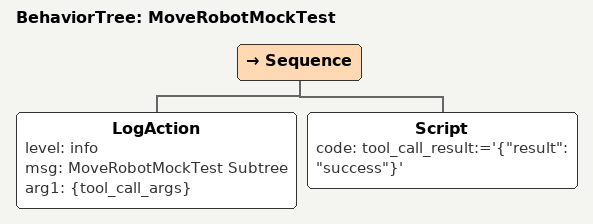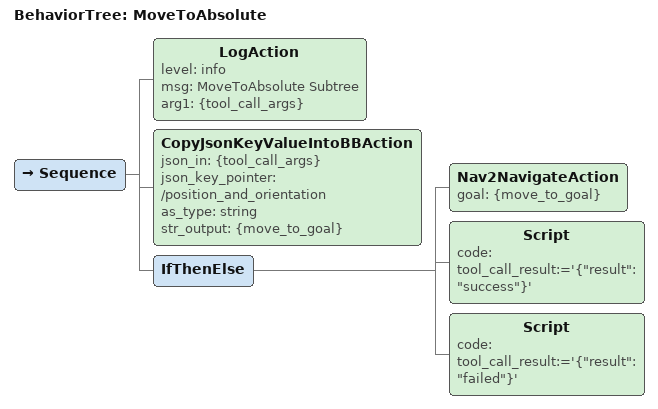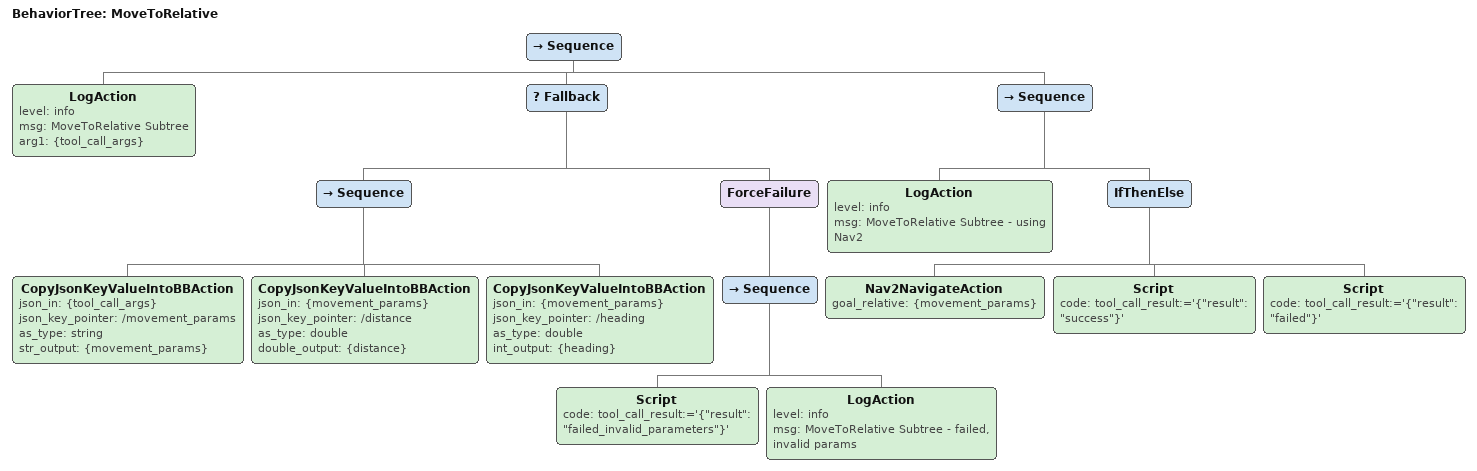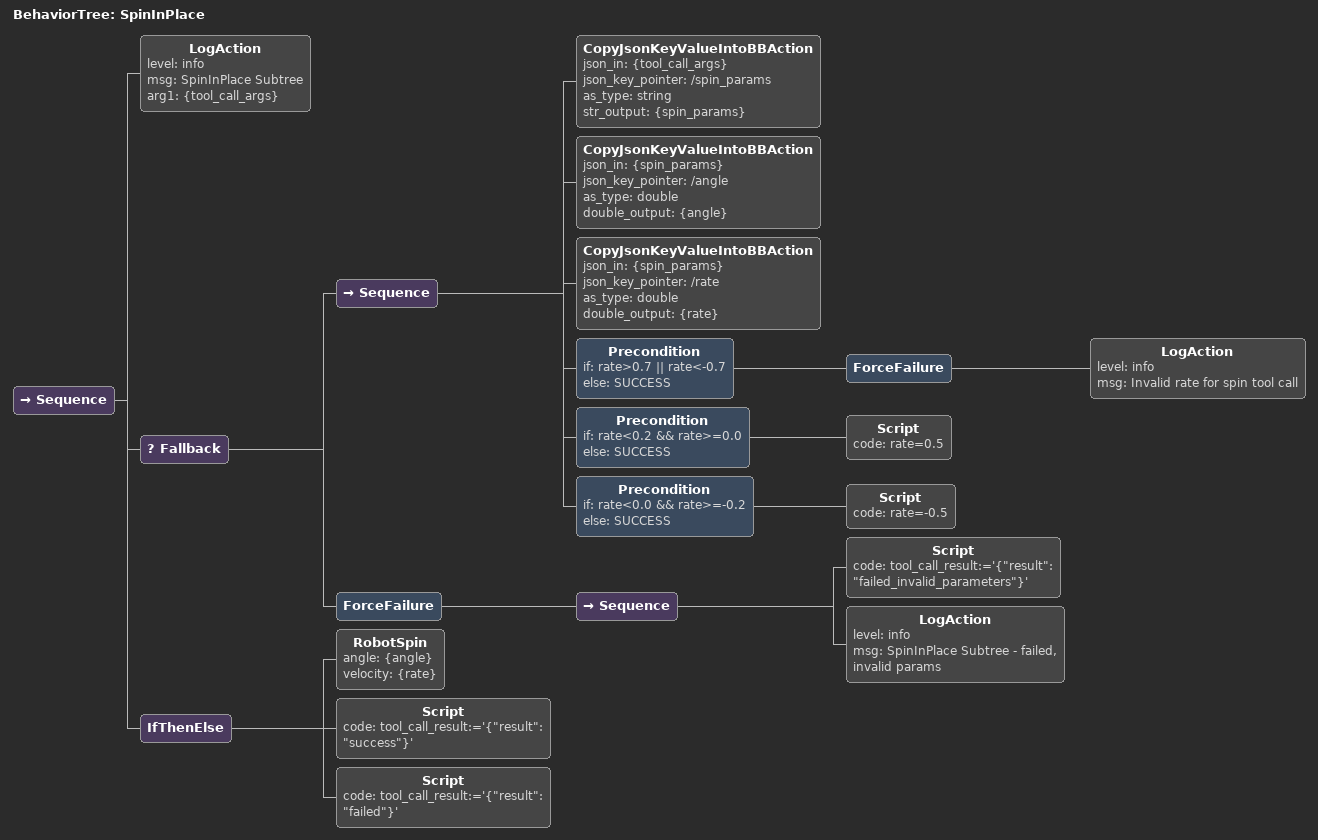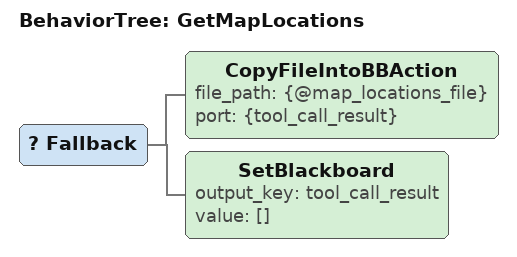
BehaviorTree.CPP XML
<BehaviorTree ID="MoveRobotMockTest">
      <Sequence>
	<LogAction level="info" msg="MoveRobotMockTest Subtree" arg1="{tool_call_args}"/>
	<Script code=" tool_call_result:='{&quot;result&quot;: &quot;success&quot;}'"/>
</Sequence>
  </BehaviorTree>

<BehaviorTree ID="MoveToAbsolute">
      <Sequence>
	<LogAction level="info" msg="MoveToAbsolute Subtree" arg1="{tool_call_args}"/>
	<!-- Parse json containing position and store text in BB /-->
	<CopyJsonKeyValueIntoBBAction json_in="{tool_call_args}" json_key_pointer="/position_and_orientation" as_type="string" str_output="{move_to_goal}"/>
	<IfThenElse>
		<Nav2NavigateAction goal="{move_to_goal}"/>
		<Script code=" tool_call_result:='{&quot;result&quot;: &quot;success&quot;}'"/>
		<Script code=" tool_call_result:='{&quot;result&quot;: &quot;failed&quot;}'"/>
	</IfThenElse>
</Sequence>
  </BehaviorTree>

<BehaviorTree ID="MoveToRelative">
      <Sequence>
	<LogAction level="info" msg="MoveToRelative Subtree" arg1="{tool_call_args}"/>
	<!-- Parse json containing position and store text in BB /-->
	<Fallback>
		<Sequence>
			<CopyJsonKeyValueIntoBBAction json_in="{tool_call_args}" json_key_pointer="/movement_params" as_type="string" str_output="{movement_params}"/>
			<CopyJsonKeyValueIntoBBAction json_in="{movement_params}" json_key_pointer="/distance" as_type="double" double_output="{distance}"/>
			<CopyJsonKeyValueIntoBBAction json_in="{movement_params}" json_key_pointer="/heading" as_type="double" int_output="{heading}"/>
		</Sequence>
		<ForceFailure>
			<Sequence>
				<Script code=" tool_call_result:='{&quot;result&quot;: &quot;failed_invalid_parameters&quot;}'"/>
				<LogAction level="info" msg="MoveToRelative Subtree - failed, invalid params"/>
			</Sequence>
		</ForceFailure>
	</Fallback>
	<!-- Nav to otherwise -->
	<Sequence>
		<LogAction level="info" msg="MoveToRelative Subtree - using Nav2"/>
		<IfThenElse>
			<Nav2NavigateAction goal_relative="{movement_params}"/>
			<Script code=" tool_call_result:='{&quot;result&quot;: &quot;success&quot;}'"/>
			<Script code=" tool_call_result:='{&quot;result&quot;: &quot;failed&quot;}'"/>
		</IfThenElse>
	</Sequence>
</Sequence>
  </BehaviorTree>

<BehaviorTree ID="SpinInPlace">
      <Sequence>
	<LogAction level="info" msg="SpinInPlace Subtree" arg1="{tool_call_args}"/>

	<!-- Parse json containing param and store in BB /-->
	<Fallback>
		<Sequence>
			<CopyJsonKeyValueIntoBBAction json_in="{tool_call_args}" json_key_pointer="/spin_params" as_type="string" str_output="{spin_params}"/>
			<CopyJsonKeyValueIntoBBAction json_in="{spin_params}" json_key_pointer="/angle" as_type="double" double_output="{angle}"/>
			<CopyJsonKeyValueIntoBBAction json_in="{spin_params}" json_key_pointer="/rate" as_type="double" double_output="{rate}"/>
			<Precondition if="rate>0.7 || rate&lt;-0.7" else="SUCCESS">
				<ForceFailure>
					<LogAction level="info" msg="Invalid rate for spin tool call"/>
				</ForceFailure>
			</Precondition>
			<Precondition if="rate&lt;0.2 &amp;&amp; rate>=0.0" else="SUCCESS">
				<Script code="rate=0.5"/>
			</Precondition>
			<Precondition if="rate&lt;0.0 &amp;&amp; rate>=-0.2" else="SUCCESS">
				<Script code="rate=-0.5"/>
			</Precondition>
		</Sequence>
		<ForceFailure>
			<Sequence>
				<Script code=" tool_call_result:='{&quot;result&quot;: &quot;failed_invalid_parameters&quot;}'"/>
				<LogAction level="info" msg="SpinInPlace Subtree - failed, invalid params"/>
			</Sequence>
		</ForceFailure>
	</Fallback>

	<IfThenElse>
		<RobotSpin angle="{angle}" velocity="{rate}"/>
		<Script code=" tool_call_result:='{&quot;result&quot;: &quot;success&quot;}'"/>
		<Script code=" tool_call_result:='{&quot;result&quot;: &quot;failed&quot;}'"/>
	</IfThenElse>
</Sequence>
  </BehaviorTree>

<BehaviorTree ID="GetMapLocations">
<Fallback>
	<CopyFileIntoBBAction file_path="{@map_locations_file}" port="{tool_call_result}"/>
	<SetBlackboard output_key="tool_call_result" value="[]"/>
</Fallback>
  </BehaviorTree>
